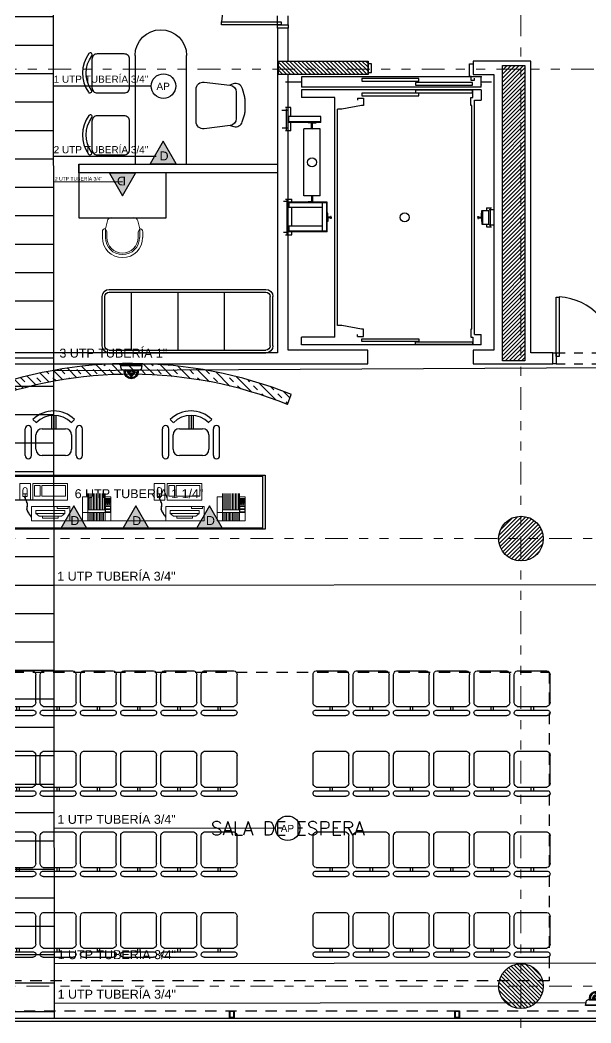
# Model space of a CAD drawing. Header units: millimetres. Extents: x 2056 to 4470, y 1400 to 3101.
# Drawn here: x 2170.77 to 2177.15, y 1517.41 to 1528.61 of the extents above; entities that cross this region are included whole.
import ezdxf
from ezdxf.enums import TextEntityAlignment as Align

# ---------------------------------------------------------------- set-up
doc = ezdxf.new("R2010")
doc.units = ezdxf.units.MM
for name, pattern in [('DASHED', [0.75, 0.5, -0.25]), ('DIVIDE', [31.75, 12.7, -6.35, 0, -6.35, 0, -6.35]), ('HIDDEN', [9.525, 6.35, -3.175]), ('HIDDEN2', [0.1875, 0.125, -0.0625])]:
    doc.linetypes.add(name, pattern=pattern)
for name, color, linetype in [('0-PROYECCION', 8, 'HIDDEN2'), ('A-ANNO-DIMS-GRID', 195, 'Continuous'), ('A-ANNO-GLAZ', 124, 'Continuous'), ('A-ANNO-TEXT', 190, 'Continuous'), ('A-COLS', 6, 'Continuous'), ('A-COLS-HTCH', 8, 'Continuous'), ('A-DOOR', 154, 'Continuous'), ('A-FURN', 252, 'Continuous'), ('A-GRID-COLS', 75, 'DIVIDE'), ('A-PROY', 15, 'HIDDEN'), ('A-WALL-HTCH', 251, 'Continuous'), ('A-WALL-SILL', 205, 'Continuous'), ('AreasTrabajo', 90, 'Continuous'), ('Cableado', 134, 'Continuous'), ('Camara', 11, 'Continuous'), ('Escalerilla', 12, 'Continuous')]:
    doc.layers.add(name, color=color, linetype=linetype)
doc.layers.add('A-WALL', color=16, linetype='Continuous', lineweight=30)
doc.layers.add('PL MUEBLES', color=251, linetype='Continuous', lineweight=13)
doc.styles.add('ROMANS', font='romans')
doc.styles.get("Standard").update_dxf_attribs({"font": 'arial.ttf'})

# ---------------------------------------------------------------- blocks, each defined once
blk = doc.blocks.new('ESBOX')
for p, q in [((0, 0), (0, 1.212)), ((0.575, 1.212), (0.575, 0)), ((0.575, 0), (0, 0))]:
    blk.add_line(p, q)
for points, elevation in [([(1.096, 0.802, -1), (1.063, 0.825, 0.321147), (1.058, 1.21, -1), (1.09, 1.234, -0.321147)], -0.455), ([(0.636, 1.17, -0.414214), (0.696, 1.23), (0.997, 1.23, -0.414214), (1.057, 1.17), (1.057, 0.854, -0.414214), (0.997, 0.794), (0.696, 0.794, -0.414214), (0.636, 0.854)], -0.455), ([(-0.557, 0.652), (-0.557, 0.508, 0.378723), (-0.487, 0.429), (-0.197, 0.393, 0.450618), (-0.107, 0.472), (-0.107, 0.836, 0.448183), (-0.196, 0.915), (-0.486, 0.882, 0.381041), (-0.557, 0.803)], -1.049), ([(0.636, 0.478, -0.414214), (0.696, 0.538), (0.997, 0.538, -0.414214), (1.057, 0.478), (1.057, 0.162, -0.414214), (0.997, 0.102), (0.696, 0.102, -0.414214), (0.636, 0.162)], -0.455), ([(1.096, 0.11, -1), (1.063, 0.133, 0.321147), (1.058, 0.519, -1), (1.09, 0.542, -0.321147)], -0.455)]:
    blk.add_lwpolyline(points, format="xyb", close=True, dxfattribs=dict(elevation=elevation))
at = {"elevation": -1.049}
blk.add_lwpolyline([(-0.487, 0.429), (-0.529, 0.418, -0.396228), (-0.624, 0.472), (-0.651, 0.559, -0.075881), (-0.655, 0.583), (-0.655, 0.726, -0.070116), (-0.652, 0.748), (-0.625, 0.841, -0.429508), (-0.522, 0.895), (-0.486, 0.882)], format="xyb", dxfattribs=at)
blk.add_arc((0.287, 1.212), 0.288, 0, 180)
blk = doc.blocks.new('CAMIL')
for p, q in [((-0.08, 0.355), (-1.83, 0.355)), ((-1.91, -0.275), (-1.91, 0.275)), ((-1.88, -0.275), (-1.88, 0.275)), ((-0.08, 0.325), (-1.83, 0.325)), ((-1.37, -0.325), (-1.37, 0.325)), ((-0.85, -0.325), (-0.85, 0.325)), ((-0.33, -0.325), (-0.33, 0.325)), ((-0.03, -0.275), (-0.03, 0.275)), ((0, -0.275), (0, 0.275)), ((-0.08, -0.325), (-1.83, -0.325)), ((-0.08, -0.355), (-1.83, -0.355))]:
    blk.add_line(p, q)
for centre, radius, start, end in [((-1.83, 0.275), 0.08, 90, 180), ((-0.08, 0.275), 0.08, 0, 90), ((-1.83, 0.275), 0.05, 90, 180), ((-0.08, 0.275), 0.05, 0, 90), ((-1.83, -0.275), 0.08, 180, 270), ((-1.83, -0.275), 0.05, 180, 270), ((-0.08, -0.275), 0.05, 270, 0), ((-0.08, -0.275), 0.08, 270, 0)]:
    blk.add_arc(centre, radius, start, end)
blk = doc.blocks.new('SILLA 2')
at = {"layer": 'PL MUEBLES'}
for p, q in [((621.579, 464.497), (621.579, 464.433)), ((621.613, 464.399), (621.613, 464.497)), ((621.613, 464.399), (621.63, 464.433)), ((621.63, 464.433), (621.63, 464.497)), ((621.979, 464.497), (621.979, 464.433)), ((621.979, 464.433), (621.996, 464.399)), ((621.996, 464.497), (621.996, 464.399)), ((622.03, 464.433), (622.03, 464.497)), ((621.635, 464.31), (621.613, 464.399)), ((621.996, 464.399), (621.974, 464.31)), ((621.932, 464.276), (621.677, 464.276))]:
    blk.add_line(p, q, dxfattribs=at)
for centre, radius, start, end in [((621.804, 464.497), 0.225, 0, 180), ((621.804, 464.497), 0.191, 0, 180), ((621.804, 464.497), 0.174, 0, 180), ((621.613, 464.433), 0.034, 180, 270), ((621.996, 464.433), 0.034, 270, 0), ((621.677, 464.318), 0.0425, 191.3099, 270), ((621.932, 464.318), 0.0425, 270, 348.6901)]:
    blk.add_arc(centre, radius, start, end, dxfattribs=at)
blk = doc.blocks.new('SILLA01')
for p, q in [((-0.167, 0), (0.167, 0)), ((-0.166, -0.06), (0.166, -0.06)), ((-0.166, -0.1), (0.166, -0.1)), ((-0.01, -0.06), (-0.01, -0.1)), ((0.017, -0.06), (0.017, -0.1)), ((-0.2, -0.145), (-0.2, -0.455)), ((0.2, -0.145), (0.2, -0.455)), ((-0.166, -0.5), (0.166, -0.5))]:
    blk.add_line(p, q)
for centre, radius, start, end in [((-0.17, -0.03), 0.0302, 85.0583, 277.9455), ((0.17, -0.03), 0.0302, 262.0545, 94.9417), ((-0.155, -0.144), 0.045, 103.5844, 181.9992), ((0.155, -0.144), 0.045, 358.0008, 76.4156), ((-0.155, -0.456), 0.045, 178.0008, 256.4156), ((0.155, -0.456), 0.045, 283.5844, 1.9992)]:
    blk.add_arc(centre, radius, start, end)
blk = doc.blocks.new('PUERTA 1.4 M - PL')
at = {"color": 251, "linetype": 'DASHED', "ltscale": 0.2}
for p, q in [((0.015, -0.086), (0.015, -1.416)), ((0.135, -0.086), (0.135, -1.416))]:
    blk.add_line(p, q, dxfattribs=at)
for points in [[(0.135, -0.051), (0.135, -0.086), (0.015, -0.086), (0.015, -0.051), (0.135, -0.051)], [(0.76, -0.086), (0.76, -0.121), (0.095, -0.121), (0.095, -0.086), (0.76, -0.086)], [(0.135, -1.451), (0.135, -1.416), (0.015, -1.416), (0.015, -1.451), (0.135, -1.451)], [(0.76, -1.416), (0.76, -1.381), (0.095, -1.381), (0.095, -1.416), (0.76, -1.416)]]:
    blk.add_lwpolyline(points)
for centre, start, end in [((0.092, -0.082), 270.2949, 356.6088), ((0.092, -1.421), 3.3912, 89.7051)]:
    blk.add_arc(centre, 0.67, start, end)
blk = doc.blocks.new('COMPU')
at = {"layer": 'PL MUEBLES', "extrusion": (1.61642e-07, 1.61606e-07, 1)}
for p, q in [((355.456, 181.957, 0), (355.469, 181.956, 0)), ((355.462, 181.967, 0), (355.476, 181.966, 0)), ((355.468, 181.976, 0), (355.481, 181.975, 0)), ((355.475, 181.985, 0), (355.488, 181.984, 0)), ((355.481, 181.994, 0), (355.49, 181.993, 0)), ((355.486, 182.003, 0), (355.49, 182.002, 0)), ((355.492, 182.039, 0), (355.492, 181.877, 0)), ((355.92, 182.039, 0), (355.492, 182.039, 0)), ((355.864, 181.956, 0), (355.539, 181.956, 0)), ((355.539, 181.956, 0), (355.539, 181.923, 0)), ((355.826, 181.987, 0), (355.575, 181.987, 0)), ((355.864, 181.923, 0), (355.864, 181.956, 0)), ((355.92, 181.877, 0), (355.92, 182.039, 0)), ((355.432, 181.906, 0), (355.445, 181.905, 0)), ((355.433, 181.915, 0), (355.446, 181.914, 0)), ((355.433, 181.897, 0), (355.446, 181.896, 0)), ((355.433, 181.888, 0), (355.446, 181.887, 0)), ((355.435, 181.878, 0), (355.448, 181.877, 0)), ((355.437, 181.924, 0), (355.45, 181.923, 0)), ((355.437, 181.843, 0), (355.45, 181.842, 0)), ((355.438, 181.87, 0), (355.451, 181.869, 0)), ((355.438, 181.861, 0), (355.451, 181.86, 0)), ((355.438, 181.852, 0), (355.451, 181.851, 0)), ((355.441, 181.932, 0), (355.454, 181.931, 0)), ((355.446, 181.94, 0), (355.459, 181.939, 0)), ((355.451, 181.948, 0), (355.464, 181.947, 0)), ((355.492, 181.877, 0), (355.92, 181.877, 0)), ((355.539, 181.923, 0), (355.864, 181.923, 0)), ((355.9, 181.9, 0), (355.778, 181.9, 0)), ((355.778, 181.9, 0), (355.778, 181.877, 0)), ((355.9, 181.877, 0), (355.9, 181.9, 0)), ((355.48, 181.807, 0), (355.358, 181.807, 0)), ((355.358, 181.807, 0), (355.358, 181.621, 0)), ((355.443, 181.766, 0), (355.392, 181.766, 0)), ((355.392, 181.766, 0), (355.392, 181.693, 0)), ((355.443, 181.735, 0), (355.392, 181.735, 0)), ((355.409, 181.773, 0), (355.423, 181.772, 0)), ((355.412, 181.781, 0), (355.425, 181.78, 0)), ((355.415, 181.79, 0), (355.428, 181.789, 0)), ((355.418, 181.799, 0), (355.431, 181.798, 0)), ((355.418, 181.766, 0), (355.418, 181.735, 0)), ((355.421, 181.808, 0), (355.434, 181.807, 0)), ((355.426, 181.817, 0), (355.439, 181.816, 0)), ((355.429, 181.826, 0), (355.442, 181.825, 0)), ((355.432, 181.835, 0), (355.445, 181.833, 0)), ((355.443, 181.693, 0), (355.443, 181.766, 0)), ((355.48, 181.621, 0), (355.48, 181.807, 0)), ((355.504, 181.808, 0), (355.892, 181.808, 0)), ((355.504, 181.621, 0), (355.504, 181.808, 0)), ((355.525, 181.761, 0), (355.586, 181.761, 0)), ((355.525, 181.644, 0), (355.525, 181.761, 0)), ((355.586, 181.761, 0), (355.586, 181.644, 0)), ((355.607, 181.761, 0), (355.871, 181.761, 0)), ((355.607, 181.644, 0), (355.607, 181.761, 0)), ((355.871, 181.761, 0), (355.871, 181.644, 0)), ((355.892, 181.808, 0), (355.892, 181.621, 0)), ((355.358, 181.621, 0), (355.48, 181.621, 0)), ((355.399, 181.673, 0), (355.392, 181.693, 0)), ((355.416, 181.665, 0), (355.399, 181.673, 0)), ((355.416, 181.665, 0), (355.419, 181.665, 0)), ((355.437, 181.673, 0), (355.419, 181.665, 0)), ((355.443, 181.693, 0), (355.437, 181.673, 0)), ((355.892, 181.621, 0), (355.504, 181.621, 0)), ((355.586, 181.644, 0), (355.525, 181.644, 0)), ((355.871, 181.644, 0), (355.607, 181.644, 0))]:
    blk.add_line(p, q, dxfattribs=at)
at = {"layer": 'PL MUEBLES'}
for p, q in [((355.575, 181.987, 0), (355.539, 181.956, 0)), ((355.826, 181.987, 0), (355.864, 181.956, 0))]:
    blk.add_line(p, q, dxfattribs=at)
at = {"layer": 'PL MUEBLES', "elevation": 0}
blk.add_lwpolyline([(355.787, 181.987), (355.787, 182.009), (355.615, 182.009), (355.615, 181.987)], dxfattribs=at)
blk = doc.blocks.new('FAX')
at = {"layer": 'PL MUEBLES', "extrusion": (1.61606e-07, -1.61642e-07, 1)}
for p, q in [((354.727, 181.648, 0), (354.727, 181.915, 0)), ((354.727, 181.915, 0), (355.043, 181.915, 0)), ((354.792, 181.609, 0), (354.792, 181.915, 0)), ((354.808, 181.82, 0), (354.808, 181.915, 0)), ((354.823, 181.82, 0), (354.823, 181.915, 0)), ((354.841, 181.82, 0), (354.841, 181.915, 0)), ((354.856, 181.82, 0), (354.856, 181.915, 0)), ((354.872, 181.82, 0), (354.872, 181.915, 0)), ((354.888, 181.82, 0), (354.888, 181.915, 0)), ((354.905, 181.82, 0), (354.905, 181.915, 0)), ((354.92, 181.82, 0), (354.92, 181.915, 0)), ((354.937, 181.82, 0), (354.937, 181.915, 0)), ((354.952, 181.82, 0), (354.952, 181.915, 0)), ((354.969, 181.82, 0), (354.969, 181.915, 0)), ((354.984, 181.609, 0), (354.984, 181.915, 0)), ((355.043, 181.915, 0), (355.043, 181.648, 0)), ((354.727, 181.82, 0), (355.043, 181.82, 0)), ((354.731, 181.813, 0), (354.787, 181.813, 0)), ((354.731, 181.788, 0), (354.731, 181.813, 0)), ((354.731, 181.788, 0), (354.787, 181.788, 0)), ((354.731, 181.754, 0), (354.731, 181.779, 0)), ((354.731, 181.779, 0), (354.787, 181.779, 0)), ((354.731, 181.754, 0), (354.787, 181.754, 0)), ((354.748, 181.739, 0), (354.731, 181.739, 0)), ((354.731, 181.739, 0), (354.731, 181.734, 0)), ((354.731, 181.734, 0), (354.748, 181.734, 0)), ((354.748, 181.734, 0), (354.748, 181.739, 0)), ((354.768, 181.739, 0), (354.751, 181.739, 0)), ((354.751, 181.739, 0), (354.751, 181.734, 0)), ((354.751, 181.734, 0), (354.768, 181.734, 0)), ((354.768, 181.734, 0), (354.768, 181.739, 0)), ((354.771, 181.739, 0), (354.787, 181.739, 0)), ((354.771, 181.734, 0), (354.771, 181.739, 0)), ((354.787, 181.734, 0), (354.771, 181.734, 0)), ((354.787, 181.788, 0), (354.787, 181.813, 0)), ((354.787, 181.754, 0), (354.787, 181.779, 0)), ((354.787, 181.739, 0), (354.787, 181.734, 0)), ((354.984, 181.792, 0), (354.792, 181.792, 0)), ((354.804, 181.609, 0), (354.804, 181.792, 0)), ((354.821, 181.609, 0), (354.821, 181.792, 0)), ((354.838, 181.609, 0), (354.838, 181.792, 0)), ((354.855, 181.609, 0), (354.855, 181.792, 0)), ((354.872, 181.609, 0), (354.872, 181.792, 0)), ((354.889, 181.609, 0), (354.889, 181.792, 0)), ((354.906, 181.609, 0), (354.906, 181.792, 0)), ((354.923, 181.609, 0), (354.923, 181.792, 0)), ((354.94, 181.609, 0), (354.94, 181.792, 0)), ((354.957, 181.609, 0), (354.957, 181.792, 0)), ((354.974, 181.609, 0), (354.974, 181.792, 0)), ((354.792, 181.648, 0), (354.727, 181.648, 0)), ((354.748, 181.683, 0), (354.731, 181.683, 0)), ((354.731, 181.683, 0), (354.731, 181.664, 0)), ((354.731, 181.664, 0), (354.748, 181.664, 0)), ((354.739, 181.718, 0), (354.732, 181.718, 0)), ((354.739, 181.705, 0), (354.732, 181.705, 0)), ((354.739, 181.693, 0), (354.732, 181.693, 0)), ((354.736, 181.674, 0), (354.737, 181.677, 0)), ((354.737, 181.67, 0), (354.736, 181.674, 0)), ((354.737, 181.677, 0), (354.74, 181.678, 0)), ((354.74, 181.669, 0), (354.737, 181.67, 0)), ((354.74, 181.678, 0), (354.743, 181.677, 0)), ((354.743, 181.67, 0), (354.74, 181.669, 0)), ((354.748, 181.723, 0), (354.742, 181.723, 0)), ((354.742, 181.723, 0), (354.742, 181.718, 0)), ((354.742, 181.718, 0), (354.748, 181.718, 0)), ((354.748, 181.711, 0), (354.742, 181.711, 0)), ((354.742, 181.711, 0), (354.742, 181.706, 0)), ((354.742, 181.706, 0), (354.748, 181.706, 0)), ((354.748, 181.698, 0), (354.742, 181.698, 0)), ((354.742, 181.698, 0), (354.742, 181.693, 0)), ((354.742, 181.693, 0), (354.748, 181.693, 0)), ((354.743, 181.677, 0), (354.744, 181.674, 0)), ((354.744, 181.674, 0), (354.743, 181.67, 0)), ((354.748, 181.718, 0), (354.748, 181.723, 0)), ((354.748, 181.706, 0), (354.748, 181.711, 0)), ((354.748, 181.693, 0), (354.748, 181.698, 0)), ((354.748, 181.664, 0), (354.748, 181.683, 0)), ((354.76, 181.718, 0), (354.751, 181.718, 0)), ((354.76, 181.705, 0), (354.751, 181.705, 0)), ((354.76, 181.693, 0), (354.751, 181.693, 0)), ((354.768, 181.683, 0), (354.751, 181.683, 0)), ((354.751, 181.683, 0), (354.751, 181.664, 0)), ((354.751, 181.664, 0), (354.768, 181.664, 0)), ((354.756, 181.674, 0), (354.757, 181.677, 0)), ((354.757, 181.67, 0), (354.756, 181.674, 0)), ((354.757, 181.677, 0), (354.759, 181.678, 0)), ((354.759, 181.669, 0), (354.757, 181.67, 0)), ((354.759, 181.678, 0), (354.762, 181.677, 0)), ((354.762, 181.67, 0), (354.759, 181.669, 0)), ((354.768, 181.723, 0), (354.762, 181.723, 0)), ((354.762, 181.723, 0), (354.762, 181.718, 0)), ((354.762, 181.718, 0), (354.768, 181.718, 0)), ((354.768, 181.711, 0), (354.762, 181.711, 0)), ((354.762, 181.711, 0), (354.762, 181.706, 0)), ((354.762, 181.706, 0), (354.768, 181.706, 0)), ((354.768, 181.698, 0), (354.762, 181.698, 0)), ((354.762, 181.698, 0), (354.762, 181.693, 0)), ((354.762, 181.693, 0), (354.768, 181.693, 0)), ((354.762, 181.677, 0), (354.763, 181.674, 0)), ((354.763, 181.674, 0), (354.762, 181.67, 0)), ((354.768, 181.718, 0), (354.768, 181.723, 0)), ((354.768, 181.706, 0), (354.768, 181.711, 0)), ((354.768, 181.693, 0), (354.768, 181.698, 0)), ((354.768, 181.664, 0), (354.768, 181.683, 0)), ((354.771, 181.683, 0), (354.787, 181.683, 0)), ((354.771, 181.664, 0), (354.771, 181.683, 0)), ((354.787, 181.664, 0), (354.771, 181.664, 0)), ((354.78, 181.718, 0), (354.772, 181.718, 0)), ((354.78, 181.705, 0), (354.772, 181.705, 0)), ((354.78, 181.693, 0), (354.772, 181.693, 0)), ((354.775, 181.674, 0), (354.777, 181.677, 0)), ((354.777, 181.67, 0), (354.775, 181.674, 0)), ((354.777, 181.677, 0), (354.78, 181.678, 0)), ((354.78, 181.669, 0), (354.777, 181.67, 0)), ((354.78, 181.678, 0), (354.782, 181.677, 0)), ((354.782, 181.67, 0), (354.78, 181.669, 0)), ((354.788, 181.723, 0), (354.782, 181.723, 0)), ((354.782, 181.723, 0), (354.782, 181.718, 0)), ((354.782, 181.718, 0), (354.788, 181.718, 0)), ((354.788, 181.711, 0), (354.782, 181.711, 0)), ((354.782, 181.711, 0), (354.782, 181.706, 0)), ((354.782, 181.706, 0), (354.788, 181.706, 0)), ((354.788, 181.698, 0), (354.782, 181.698, 0)), ((354.782, 181.698, 0), (354.782, 181.693, 0)), ((354.782, 181.693, 0), (354.788, 181.693, 0)), ((354.782, 181.677, 0), (354.784, 181.674, 0)), ((354.784, 181.674, 0), (354.782, 181.67, 0)), ((354.787, 181.683, 0), (354.787, 181.664, 0)), ((354.788, 181.718, 0), (354.788, 181.723, 0)), ((354.788, 181.706, 0), (354.788, 181.711, 0)), ((354.788, 181.693, 0), (354.788, 181.698, 0)), ((355.043, 181.648, 0), (354.984, 181.648, 0))]:
    blk.add_line(p, q, dxfattribs=at)
blk = doc.blocks.new('MUEBLE RECEP')
at = {"layer": 'A-FURN'}
for p, q in [((0.611, 1.259), (0.611, 1.111)), ((0.636, 1.261), (0.636, 1.111)), ((0.661, 1.259), (0.661, 1.111)), ((2.146, 1.259), (2.146, 1.111)), ((2.171, 1.261), (2.171, 1.111)), ((2.196, 1.259), (2.196, 1.111)), ((0.438, 1.179), (0.403, 1.214)), ((0.833, 1.179), (0.869, 1.214)), ((1.973, 1.179), (1.938, 1.214)), ((2.368, 1.179), (2.404, 1.214)), ((0.436, 0.881), (0.436, 1.041)), ((0.506, 1.111), (0.766, 1.111)), ((0.836, 1.041), (0.836, 0.881)), ((1.971, 0.881), (1.971, 1.041)), ((2.041, 1.111), (2.301, 1.111)), ((2.371, 1.041), (2.371, 0.881)), ((0.766, 0.811), (0.506, 0.811)), ((2.301, 0.811), (2.041, 0.811))]:
    blk.add_line(p, q, dxfattribs=at)
for points in [[(0.316, 0.811), (0.316, 1.111)], [(0.386, 0.811), (0.386, 1.111)], [(0.886, 0.811), (0.886, 1.111)], [(0.956, 0.811), (0.956, 1.111)], [(1.851, 0.811), (1.851, 1.111)], [(1.921, 0.811), (1.921, 1.111)], [(2.421, 0.811), (2.421, 1.111)], [(2.491, 0.811), (2.491, 1.111)]]:
    blk.add_lwpolyline(points, dxfattribs=at)
for points in [[(3, 0.59), (3, -0.01), (-0.009, -0.01), (-0.009, 0.59)], [(2.97, 0.58), (2.97, 0), (0, 0), (0, 0.58)]]:
    blk.add_lwpolyline(points, close=True, dxfattribs=at)
for centre, radius, start, end in [((0.636, 0.981), 0.329, 45, 135), ((0.636, 0.981), 0.279, 45, 135), ((2.171, 0.981), 0.329, 45, 135), ((2.171, 0.981), 0.279, 45, 135), ((0.351, 1.111), 0.035, 0, 180), ((0.921, 1.111), 0.035, 0, 180), ((1.886, 1.111), 0.035, 0, 180), ((2.456, 1.111), 0.035, 0, 180), ((0.506, 1.041), 0.07, 90, 180), ((0.766, 1.041), 0.07, 0, 90), ((2.041, 1.041), 0.07, 90, 180), ((2.301, 1.041), 0.07, 0, 90), ((0.351, 0.811), 0.035, 180, 0), ((0.506, 0.881), 0.07, 180, 270), ((0.766, 0.881), 0.07, 270, 0), ((0.921, 0.811), 0.035, 180, 0), ((1.886, 0.811), 0.035, 180, 0), ((2.041, 0.881), 0.07, 180, 270), ((2.301, 0.881), 0.07, 270, 0), ((2.456, 0.811), 0.035, 180, 0)]:
    blk.add_arc(centre, radius, start, end, dxfattribs=at)
at = {"layer": 'A-FURN', "xscale": -1, "rotation": 180}
for p in [(-355.103, 182.119, 0), (-353.601, 182.119, 0)]:
    blk.add_blockref('COMPU', p, dxfattribs=at)
at = {"layer": 'A-FURN', "rotation": 180}
for p in [(356.002, 181.996, 0), (357.505, 181.996, 0)]:
    blk.add_blockref('FAX', p, dxfattribs=at)
blk = doc.blocks.new('ASC-CAMILLABLE 2 SALIDAS')
for p, q in [((-4.062, 2.86), (-2.055, 2.86)), ((-3.97, 2.774), (-3.97, 2.86)), ((-3.966, 2.856), (-3.328, 2.856)), ((-3.966, 2.826), (-3.966, 2.856)), ((-3.328, 2.826), (-3.966, 2.826)), ((-3.365, 2.82), (-2.728, 2.82)), ((-3.365, 2.79), (-3.365, 2.82)), ((-3.328, 2.856), (-3.328, 2.826)), ((-2.728, 2.82), (-2.728, 2.79)), ((-2.055, 2.86), (-2.055, 2.774)), ((-3.988, 2.744), (-4.062, 2.744)), ((-3.988, 2.744), (-3.988, 0.124)), ((-3.947, 2.774), (-3.97, 2.774)), ((-3.947, 2.684), (-3.947, 2.774)), ((-2.728, 2.79), (-3.365, 2.79)), ((-2.68, 2.764), (-2.747, 2.764)), ((-2.68, 2.764), (-2.68, 2.743)), ((-2.426, 2.774), (-2.426, 0.094)), ((-2.426, 2.774), (-2.055, 2.774)), ((-3.957, 2.684), (-3.957, 0.184)), ((-3.957, 2.684), (-3.947, 2.684)), ((-2.747, 2.684), (-2.724, 2.684)), ((-2.724, 2.684), (-2.504, 2.641)), ((-2.504, 2.641), (-2.457, 2.641)), ((-2.457, 2.641), (-2.457, 0.227)), ((-2.341, 1.594), (-2.341, 1.264)), ((-2.334, 1.27), (-2.334, 1.588)), ((-2.29, 1.588), (-2.29, 1.27)), ((-1.877, 1.63), (-1.947, 1.63)), ((-1.947, 1.63), (-1.947, 1.594)), ((-1.914, 1.534), (-1.914, 1.594)), ((-1.906, 1.605), (-1.852, 1.605)), ((-1.89, 1.232), (-1.89, 1.63)), ((-4.205, 1.52), (-4.151, 1.52)), ((-4.123, 1.539), (-4.177, 1.539)), ((-4.147, 1.509), (-4.147, 1.359)), ((-4.072, 1.509), (-4.147, 1.509)), ((-4.123, 1.509), (-4.123, 1.539)), ((-4.078, 1.359), (-4.078, 1.509)), ((-4.078, 1.509), (-4.078, 1.359)), ((-4.072, 1.479), (-4.072, 1.509)), ((-4.065, 1.479), (-4.072, 1.479)), ((-4.065, 1.479), (-4.072, 1.479)), ((-4.072, 1.479), (-4.072, 1.434)), ((-4.072, 1.479), (-4.072, 1.434)), ((-4.072, 1.479), (-4.072, 1.434)), ((-4.072, 1.479), (-4.072, 1.434)), ((-4.065, 1.438), (-4.065, 1.479)), ((-4.065, 1.438), (-4.065, 1.479)), ((-2.348, 1.479), (-2.341, 1.479)), ((-2.348, 1.479), (-2.341, 1.479)), ((-2.348, 1.438), (-2.348, 1.479)), ((-2.348, 1.438), (-2.348, 1.479)), ((-2.341, 1.479), (-2.341, 1.434)), ((-2.341, 1.479), (-2.341, 1.434)), ((-2.341, 1.479), (-2.341, 1.434)), ((-2.341, 1.479), (-2.341, 1.434)), ((-1.947, 1.534), (-1.947, 1.324)), ((-4.205, 1.35), (-4.151, 1.35)), ((-4.072, 1.359), (-4.147, 1.359)), ((-4.123, 1.329), (-4.123, 1.359)), ((-4.072, 1.389), (-4.072, 1.434)), ((-4.072, 1.389), (-4.072, 1.434)), ((-4.072, 1.389), (-4.072, 1.434)), ((-4.072, 1.389), (-4.072, 1.434)), ((-4.072, 1.389), (-4.072, 1.359)), ((-4.065, 1.389), (-4.072, 1.389)), ((-4.065, 1.389), (-4.072, 1.389)), ((-4.027, 1.438), (-4.065, 1.438)), ((-4.027, 1.431), (-4.065, 1.431)), ((-4.065, 1.431), (-4.065, 1.389)), ((-4.065, 1.431), (-4.065, 1.389)), ((-4.034, 1.445), (-4.034, 1.431)), ((-4.027, 1.445), (-4.034, 1.445)), ((-4.034, 1.424), (-4.034, 1.431)), ((-4.027, 1.424), (-4.034, 1.424)), ((-4.027, 1.438), (-4.027, 1.445)), ((-4.027, 1.431), (-4.027, 1.438)), ((-4.027, 1.431), (-4.027, 1.424)), ((-2.387, 1.438), (-2.387, 1.445)), ((-2.387, 1.445), (-2.38, 1.445)), ((-2.387, 1.438), (-2.348, 1.438)), ((-2.387, 1.431), (-2.387, 1.438)), ((-2.387, 1.431), (-2.348, 1.431)), ((-2.387, 1.431), (-2.387, 1.424)), ((-2.387, 1.424), (-2.38, 1.424)), ((-2.38, 1.445), (-2.38, 1.431)), ((-2.38, 1.424), (-2.38, 1.431)), ((-2.348, 1.431), (-2.348, 1.389)), ((-2.348, 1.431), (-2.348, 1.389)), ((-2.348, 1.389), (-2.341, 1.389)), ((-2.348, 1.389), (-2.341, 1.389)), ((-2.341, 1.389), (-2.341, 1.434)), ((-2.341, 1.389), (-2.341, 1.434)), ((-2.341, 1.389), (-2.341, 1.434)), ((-2.341, 1.389), (-2.341, 1.434)), ((-4.123, 1.329), (-4.177, 1.329)), ((-2.341, 1.27), (-1.914, 1.27)), ((-2.341, 1.264), (-1.914, 1.264)), ((-2.29, 1.324), (-1.914, 1.324)), ((-2.217, 1.261), (-2.217, 1.264)), ((-2.217, 1.264), (-2.175, 1.264)), ((-2.178, 1.261), (-2.217, 1.261)), ((-2.178, 1.2), (-2.178, 1.261)), ((-2.175, 1.264), (-2.175, 1.2)), ((-2.127, 1.264), (-2.169, 1.264)), ((-2.169, 1.264), (-2.169, 1.2)), ((-2.166, 1.261), (-2.127, 1.261)), ((-2.166, 1.2), (-2.166, 1.261)), ((-2.127, 1.261), (-2.127, 1.264)), ((-1.947, 1.264), (-1.947, 1.232)), ((-1.914, 1.264), (-1.914, 1.324)), ((-1.906, 1.256), (-1.852, 1.256)), ((-2.262, 1.194), (-2.262, 0.444)), ((-2.082, 1.194), (-2.082, 0.444)), ((-1.877, 1.232), (-1.947, 1.232)), ((-1.935, 0.467), (-1.935, 0.373)), ((-1.935, 0.467), (-1.877, 0.467)), ((-2.271, 0.373), (-1.91, 0.373)), ((-2.271, 0.373), (-2.271, 0.308)), ((-1.91, 0.363), (-2.271, 0.363)), ((-2.217, 0.377), (-2.217, 0.374)), ((-2.178, 0.377), (-2.217, 0.377)), ((-2.217, 0.374), (-2.175, 0.374)), ((-2.178, 0.438), (-2.178, 0.377)), ((-2.175, 0.374), (-2.175, 0.438)), ((-2.169, 0.374), (-2.169, 0.438)), ((-2.127, 0.374), (-2.169, 0.374)), ((-2.166, 0.438), (-2.166, 0.377)), ((-2.166, 0.377), (-2.127, 0.377)), ((-2.127, 0.377), (-2.127, 0.374)), ((-1.91, 0.308), (-1.91, 0.373)), ((-1.898, 0.439), (-1.838, 0.439)), ((-2.724, 0.184), (-2.504, 0.227)), ((-2.504, 0.227), (-2.457, 0.227)), ((-2.271, 0.308), (-1.91, 0.308)), ((-1.935, 0.308), (-1.935, 0.207)), ((-1.895, 0.239), (-1.835, 0.239)), ((-3.988, 0.124), (-4.062, 0.124)), ((-3.957, 0.184), (-3.947, 0.184)), ((-3.947, 0.184), (-3.947, 0.094)), ((-2.747, 0.184), (-2.724, 0.184)), ((-2.68, 0.104), (-2.68, 0.125)), ((-1.935, 0.207), (-1.877, 0.207)), ((-4.062, 0.008), (-2.055, 0.008)), ((-3.97, 0.094), (-3.97, 0.008)), ((-3.947, 0.094), (-3.97, 0.094)), ((-3.328, 0.042), (-3.966, 0.042)), ((-3.966, 0.042), (-3.966, 0.012)), ((-3.966, 0.012), (-3.328, 0.012)), ((-2.728, 0.078), (-3.365, 0.078)), ((-3.365, 0.078), (-3.365, 0.048)), ((-3.365, 0.048), (-2.728, 0.048)), ((-3.328, 0.012), (-3.328, 0.042)), ((-2.68, 0.104), (-2.747, 0.104)), ((-2.728, 0.048), (-2.728, 0.078)), ((-2.426, 0.094), (-2.055, 0.094)), ((-2.055, 0.008), (-2.055, 0.094)), ((-4.177, -0.075), (-4.062, -0.075)), ((-4.062, -0.022), (-2.055, -0.022)), ((-4.062, -0.022), (-4.062, -0.136)), ((-3.328, -0.041), (-3.966, -0.041)), ((-3.966, -0.041), (-3.966, -0.071)), ((-3.966, -0.071), (-3.328, -0.071)), ((-2.728, -0.088), (-3.365, -0.088)), ((-3.365, -0.088), (-3.365, -0.118)), ((-3.328, -0.071), (-3.328, -0.041)), ((-2.728, -0.118), (-2.728, -0.088)), ((-2.055, -0.136), (-2.055, -0.022)), ((-2.055, -0.075), (-1.877, -0.075)), ((-4.062, -0.136), (-2.055, -0.136)), ((-3.365, -0.118), (-2.728, -0.118))]:
    blk.add_line(p, q)
at = {"linetype": 'Continuous'}
for p, q in [((-4.062, 2.86), (-4.062, 2.744)), ((-2.747, 2.764), (-2.747, 2.684)), ((-2.341, 1.594), (-1.914, 1.594)), ((-2.341, 1.588), (-1.914, 1.588)), ((-2.29, 1.534), (-1.914, 1.534)), ((-2.262, 1.194), (-2.082, 1.194)), ((-2.262, 0.444), (-2.082, 0.444)), ((-4.062, 0.008), (-4.062, 0.124)), ((-2.747, 0.104), (-2.747, 0.184))]:
    blk.add_line(p, q, dxfattribs=at)
at = {"linetype": 'DASHED', "ltscale": 0.5}
for p, q in [((-4.166, 1.539), (-4.166, 1.329)), ((-1.886, 0.467), (-1.886, 0.207))]:
    blk.add_line(p, q, dxfattribs=at)
for points in [[(-3.984, -0.121), (-3.984, -0.094), (-3.951, -0.094), (-3.951, -0.141), (-3.934, -0.141), (-3.934, -0.282), (-3.973, -0.282)], [(-2.797, -0.186), (-2.837, -0.186), (-2.837, -0.282), (-2.797, -0.282)]]:
    blk.add_lwpolyline(points)
for centre in [(-3.207, 1.434), (-2.172, 0.819)]:
    blk.add_circle(centre, 0.0498)
for centre, radius, start, end in [((-2.172, 1.2), 0.006, 180, 270), ((-2.172, 1.2), 0.003, 180, 270), ((-2.172, 1.2), 0.006, 270, 0), ((-2.172, 1.2), 0.003, 270, 0), ((-2.172, 0.438), 0.006, 90, 180), ((-2.172, 0.438), 0.003, 90, 180), ((-2.172, 0.438), 0.006, 0, 90), ((-2.172, 0.438), 0.003, 0, 90)]:
    blk.add_arc(centre, radius, start, end)
at = {"linetype": 'ByBlock'}
for p in [(-4.062, -0.045), (-4.062, -0.045), (-4.062, -0.136), (-4.062, -0.136)]:
    blk.add_point(p, dxfattribs=at)
for points in [[(-4.027, 1.424), (-4.027, 1.445), (-4.034, 1.424), (-4.034, 1.445)], [(-4.027, 1.445), (-4.034, 1.445), (-4.027, 1.424), (-4.027, 1.445)], [(-4.034, 1.424), (-4.027, 1.424), (-4.027, 1.445), (-4.034, 1.445)], [(-2.38, 1.424), (-2.387, 1.424), (-2.387, 1.445), (-2.38, 1.445)], [(-2.387, 1.445), (-2.38, 1.445), (-2.387, 1.424), (-2.387, 1.445)], [(-2.387, 1.424), (-2.387, 1.445), (-2.38, 1.424), (-2.38, 1.445)]]:
    blk.add_solid(points)
blk = doc.blocks.new('A$C33D53A77')
at = {"xscale": -1, "rotation": 180}
blk.add_blockref('ASC-CAMILLABLE 2 SALIDAS', (3.047, 0.078), dxfattribs=at)
blk = doc.blocks.new('EJES 2 P')
at = {"layer": 'A-COLS-HTCH'}
h = blk.add_hatch(dxfattribs=at)
h.set_pattern_fill('ANSI31', color=256, scale=0.01, angle=90, style=0)
h.set_pattern_definition([(135, (-989111.833194, -1733111.416112), (-0.02245064030267, -0.02245064030267), [])])
h.paths.add_polyline_path([(13.323, 13.886), (14.323, 13.886), (14.323, 13.736), (13.323, 13.736)])
h.paths.add_polyline_path([(17.212, 3.648), (18.212, 3.648), (18.212, 3.348), (17.212, 3.348)])
h = blk.add_hatch(dxfattribs=at)
h.set_pattern_fill('ANSI31', color=256, scale=0.01, angle=180, style=0)
h.set_pattern_definition([(225, (989064.478008, 1733159.512032), (0.02245064030267, -0.02245064030267), [])])
h.paths.add_polyline_path([(16.077, 10.536), (15.827, 10.536), (15.827, 13.836), (16.077, 13.836)])
h = blk.add_hatch(dxfattribs=at)
h.set_pattern_fill('ANSI31', color=256, scale=0.01, style=0)
h.set_pattern_definition([(45, (-989111.833194, -1733111.416112), (-0.02245064030267, 0.02245064030267), [])])
edge = h.paths.add_edge_path()
edge.add_arc((16.033, 8.551), 0.25, 0, 360)
edge = h.paths.add_edge_path()
edge.add_arc((9.913, 8.551), 0.25, 0, 360)
h = blk.add_hatch(dxfattribs=at)
h.set_pattern_fill('ANSI31', color=256, scale=0.01, angle=90, style=0)
h.set_pattern_definition([(135, (-989111.833194, -1733111.416112), (-0.02245064030267, -0.02245064030267), [])])
edge = h.paths.add_edge_path()
edge.add_arc((16.033, 3.551), 0.25, 0, 360)
at = {"layer": 'A-COLS'}
for points in [[(13.323, 13.886), (14.323, 13.886), (14.323, 13.736), (13.323, 13.736)], [(16.077, 10.536), (15.827, 10.536), (15.827, 13.836), (16.077, 13.836)]]:
    blk.add_lwpolyline(points, close=True, dxfattribs=at)
for centre in [(16.033, 8.551), (16.033, 3.551)]:
    blk.add_circle(centre, 0.25, dxfattribs=at)
at = {"layer": 'A-GRID-COLS', "lineweight": 9, "ltscale": 0.02}
blk.add_line((16.033, -0.03), (16.033, 37.083), dxfattribs=at)
for points in [[(9.913, 13.796), (24.846, 13.796)], [(-0.352, 8.551), (24.846, 8.551)], [(-0.351, 3.551), (24.847, 3.551)]]:
    blk.add_lwpolyline(points, dxfattribs=at)
blk = doc.blocks.new('Toma Doble')
at = {"layer": 'AreasTrabajo'}
h = blk.add_hatch(color=256, dxfattribs=at)
h.dxf.hatch_style = 1
h.paths.add_polyline_path([(0, 0.168), (-0.145, -0.084), (0.145, -0.084)])
blk.add_lwpolyline([(0.145, -0.084), (0, 0.168), (-0.145, -0.084)], close=True, dxfattribs=at)
at = {"layer": 'AreasTrabajo', "color": 7, "true_color": 0xffffff, "insert": (-0.04, 0.054), "char_height": 0.1, "attachment_point": 1}
blk.add_mtext_dynamic_manual_height_columns('D', width=0.2, gutter_width=12.5, heights=[0], dxfattribs=at)
blk = doc.blocks.new('AP')
at = {"layer": 'AreasTrabajo'}
blk.add_circle((0, 0), 0.137, dxfattribs=at)
at = {"layer": 'AreasTrabajo', "insert": (-0.078, 0.038, 0.229), "char_height": 0.08, "attachment_point": 1}
blk.add_mtext_dynamic_manual_height_columns('AP', width=0.14673, gutter_width=12.5, heights=[0], dxfattribs=at)
blk = doc.blocks.new('Camara-B')
at = {"layer": 'Camara'}
for points in [[(-0.0297, 0.0145), (-0.0298, 0.016), (0.0293, 0.016), (0.0292, 0.0145)], [(0.0292, 0.0145), (0.0292, 0.0143), (-0.0297, 0.0143), (-0.0297, 0.0145)]]:
    blk.add_lwpolyline(points, close=True, dxfattribs=at)
for points in [[(-0.0297, 0.0139, 0.072126), (-0.0279, 0.0033, 0.171597), (-0.0271, 0.0023, 0.084432), (-0.022, 0.0001, 0.060784), (-0.0216, 0), (0.021, 0, 0.060784), (0.0215, 0.0001, 0.084432), (0.0266, 0.0023, 0.171597), (0.0274, 0.0033, 0.072126), (0.0292, 0.0139)], [(-0.0199, 0), (-0.0199, -0.0037, 1), (0.0194, -0.0037), (0.0194, 0)], [(-0.015, -0.011, 0.641525), (0.0145, -0.011), (0.0155, -0.0107), (0.0155, 0), (0.0087, 0), (0.0087, -0.0054, -1), (-0.0092, -0.0054), (-0.0092, 0), (-0.016, 0), (-0.016, -0.0107)], [(-0.0067, 0), (-0.0067, -0.0054, 1), (0.0062, -0.0054), (0.0062, 0), (0.0058, 0), (0.0058, -0.0054, -1), (-0.0063, -0.0054), (-0.0063, 0)], [(0.0029, -0.0006), (0.0029, -0.0008, -0.541232), (0.0027, -0.0009, 0.302819), (-0.0033, -0.0009, -0.541232), (-0.0034, -0.0008), (-0.0034, -0.0006, 3.288548)], [(0.0027, -0.0189, 1), (0.0027, -0.0184), (-0.0032, -0.0184, 1), (-0.0032, -0.0189)], [(0.0021, -0.0194, 1), (0.0021, -0.019), (-0.0026, -0.019, 1), (-0.0026, -0.0194)], [(0.0015, -0.02, 1), (0.0015, -0.0195), (-0.002, -0.0195, 1), (-0.002, -0.02)]]:
    blk.add_lwpolyline(points, format="xyb", close=True, dxfattribs=at)
blk.add_circle((-0.0003, -0.0055), 0.00358, dxfattribs=at)

msp = doc.modelspace()

# ---------------------------------------------------------------- hatches: boundary and pattern name
at = {"layer": 'A-WALL-HTCH'}
h = msp.add_hatch(dxfattribs=at)
h.set_pattern_fill('TRANS', color=256, scale=0.02, angle=315, style=0)
h.set_pattern_definition([(315, (-986951.49958, -1731597.15156), (0.089802561211, 0.089802561211), []), (315, (-986951.45467, -1731597.10666), (0.089802561211, 0.089802561211), [0.0635, -0.0635])])
h.paths.add_polyline_path([(2172.141, 1524.77), (2171.864, 1524.77, 0.085624), (2170.247, 1524.443), (2170.291, 1524.331, -0.189621), (2173.755, 1524.315), (2173.799, 1524.427, 0.08791)])
at = {"layer": 'Escalerilla'}
h = msp.add_hatch(dxfattribs=at)
h.set_pattern_fill('ANSI31', color=256, scale=0.1, angle=135)
h.set_pattern_definition([(180, (-70.00002, -42.02565), (-3e-17, -0.3175), [])])
h.paths.add_polyline_path([(2171.123, 1547.94), (2170.673, 1547.785), (2170.702, 1517.46), (2171.152, 1517.46)])

# ---------------------------------------------------------------- linework, layer by layer
at = {"layer": '0-PROYECCION', "elevation": 0.229}
msp.add_lwpolyline([(2168.112, 1517.54), (2182.81, 1517.54)], dxfattribs=at)
at = {"layer": 'A-ANNO-GLAZ', "ltscale": 1.5}
msp.add_lwpolyline([(2168.114, 1517.46), (2182.81, 1517.46), (2182.81, 1517.42), (2168.114, 1517.42)], close=True, dxfattribs=at)
at = {"layer": 'A-ANNO-GLAZ', "ltscale": 1.5, "elevation": -0.229}
for points in [[(2173.109, 1517.54), (2173.159, 1517.54), (2173.159, 1517.46), (2173.109, 1517.46)], [(2173.114, 1517.535), (2173.154, 1517.535), (2173.154, 1517.465), (2173.114, 1517.465)], [(2175.629, 1517.54), (2175.679, 1517.54), (2175.679, 1517.46), (2175.629, 1517.46)], [(2175.634, 1517.535), (2175.674, 1517.535), (2175.674, 1517.465), (2175.634, 1517.465)]]:
    msp.add_lwpolyline(points, close=True, dxfattribs=at)
at = {"layer": 'A-FURN'}
msp.add_line((2171.423, 1527.001), (2171.423, 1526.901), dxfattribs=at)
at = {"layer": 'A-FURN', "elevation": 0}
msp.add_lwpolyline([(2171.423, 1527.001), (2173.644, 1527.001), (2173.644, 1526.901), (2171.423, 1526.901), (2171.423, 1527.001)], dxfattribs=at)
msp.add_lwpolyline([(2172.401, 1526.401), (2172.401, 1526.901), (2171.423, 1526.901), (2171.423, 1526.401)], close=True, dxfattribs=at)
at = {"layer": 'A-PROY', "ltscale": 0.02, "elevation": 0.229}
msp.add_lwpolyline([(2170.683, 1517.874), (2170.683, 1521.324), (2176.683, 1521.324), (2176.683, 1517.874), (2170.683, 1517.874)], close=True, dxfattribs=at)
at = {"layer": 'A-WALL'}
for points in [[(2173.764, 1528.15), (2173.764, 1528.52), (2173.644, 1528.52), (2173.644, 1524.89), (2170.132, 1524.89), (2170.132, 1528.921), (2170.012, 1528.921), (2170.012, 1524.89), (2169.812, 1524.89), (2169.812, 1524.77), (2174.656, 1524.77), (2174.656, 1524.92)], [(2173.764, 1528.15), (2174.656, 1528.15)], [(2174.656, 1528.12), (2174.656, 1528), (2173.764, 1528)], [(2175.832, 1524.77), (2176.476, 1524.77), (2176.725, 1524.77), (2176.725, 1524.89), (2176.476, 1524.89), (2176.476, 1528.15), (2175.832, 1528.15), (2175.832, 1528), (2176.064, 1528), (2176.064, 1524.92), (2175.832, 1524.92), (2175.832, 1524.77)], [(2174.656, 1524.92), (2173.764, 1524.92), (2173.764, 1528)]]:
    msp.add_lwpolyline(points, dxfattribs=at)
at = {"layer": 'A-WALL-SILL', "color": 1}
msp.add_lwpolyline([(2173.755, 1524.315), (2173.799, 1524.427)], dxfattribs=at)
for radius in [4.852, 4.732]:
    msp.add_arc((2172.003, 1519.92), radius, 68.2659, 111.2139, dxfattribs=at)
at = {"layer": 'Cableado', "lineweight": 30}
for p, q in [((2172.233, 1527.871), (2171.142, 1527.87)), ((2172.287, 1527.086), (2171.143, 1527.085)), ((2171.911, 1526.8), (2171.143, 1526.799)), ((2172.788, 1523.014), (2171.146, 1523.012, 0.229)), ((2179.259, 1522.301), (2171.147, 1522.293, 0.229)), ((2173.622, 1519.58), (2171.15, 1519.578)), ((2182.504, 1518.076), (2171.151, 1518.066, 0.229)), ((2177.092, 1517.629), (2171.152, 1517.623, 0.229))]:
    msp.add_line(p, q, dxfattribs=at)
at = {"layer": 'Cableado', "lineweight": 30, "elevation": 0.229}
msp.add_lwpolyline([(2171.145, 1524.695), (2177.341, 1524.726, 0.414006), (2177.44, 1524.827), (2177.44, 1524.973)], format="xyb", dxfattribs=at)
at = {"layer": 'Escalerilla', "elevation": 0.229}
msp.add_lwpolyline([(2164.475, 1548.019), (2170.44, 1548.019), (2170.673, 1547.785), (2170.702, 1517.46), (2171.152, 1517.46), (2171.123, 1547.94), (2170.608, 1548.458), (2164.475, 1548.458), (2164.475, 1548.019)], dxfattribs=at)

# ---------------------------------------------------------------- block references
at = {"color": 1}
msp.add_blockref('MUEBLE RECEP', (2170.507, 1522.933), dxfattribs=at)
at = {"layer": 'A-ANNO-DIMS-GRID'}
msp.add_blockref('EJES 2 P', (2160.334, 1514.265), dxfattribs=at)
at = {"layer": 'A-DOOR'}
for p, rotation in [((2173.779, 1528.469), 180), ((2176.674, 1524.755), 90)]:
    msp.add_blockref('PUERTA 1.4 M - PL', p, dxfattribs=dict(at, rotation=rotation))
at = {"layer": 'A-FURN', "xscale": -1}
for name, p, rotation in [('ESBOX', (2172.627, 1527.001), 1.334020893750676e-08), ('SILLA 2', (1550.108, 1990.677), 180)]:
    msp.add_blockref(name, p, dxfattribs=dict(at, rotation=rotation))
at = {"layer": 'A-FURN', "color": 2, "xscale": -1}
msp.add_blockref('A$C33D53A77', (2174.906, 1527.761), dxfattribs=at)
at = {"layer": 'A-FURN', "xscale": -1}
msp.add_blockref('CAMIL', (2171.684, 1525.245), dxfattribs=at)
at = {"layer": 'A-FURN', "xscale": -1, "rotation": 180, "row_count": 4, "column_count": 6, "row_spacing": 0.9, "column_spacing": -0.45}
for p in [(2170.742, 1520.84, 0.229), (2174.242, 1520.84, 0.229)]:
    msp.add_blockref('SILLA01', p, dxfattribs=at)
at = {"layer": 'AreasTrabajo'}
for name, p in [('AP', (2172.37, 1527.871)), ('Toma Doble', (2172.366, 1527.087)), ('Toma Doble', (2171.369, 1523.014)), ('Toma Doble', (2172.885, 1523.014)), ('AP', (2173.759, 1519.58))]:
    msp.add_blockref(name, p, dxfattribs=at)
at = {"layer": 'AreasTrabajo', "rotation": 179.9999999812264}
msp.add_blockref('Toma Doble', (2171.911, 1526.815), dxfattribs=at)
at = {"layer": 'Cableado', "lineweight": 30}
msp.add_blockref('Toma Doble', (2172.06, 1523.013, 0.102), dxfattribs=at)
at = {"layer": 'Camara', "yscale": 4, "zscale": 4}
for p, xscale, rotation in [((2172.009, 1524.696), -4, 359.9999999945218), ((2177.206, 1517.663), 4, 180)]:
    msp.add_blockref('Camara-B', p, dxfattribs=dict(at, xscale=xscale, rotation=rotation))

# ---------------------------------------------------------------- texts
at = {"layer": 'A-ANNO-TEXT', "style": 'ROMANS'}
msp.add_text('SALA DE ESPERA', height=0.15271, dxfattribs=at).set_placement((2173.759, 1519.58), align=Align.MIDDLE)
at = {"layer": 'Cableado', "attachment_point": 1}
for s, width, insert, char_height in [('1 UTP TUBERÍA 3/4"', 1.39555, (2171.142, 1527.989, 0.229), 0.08), ('2 UTP TUBERÍA 3/4"', 1.39555, (2171.142, 1527.201, 0.229), 0.08), ('2 UTP TUBERÍA 3/4"', 1.39555, (2171.156, 1526.856, 0.229), 0.04), ('3 UTP TUBERÍA 1"', 1.39555, (2171.206, 1524.938), 0.1), ('6 UTP TUBERÍA 1 1/4"', 1.46762, (2171.377, 1523.368, 0.229), 0.1), ('1 UTP TUBERÍA 3/4"', 1.39555, (2171.182, 1522.446, 0.458), 0.1), ('1 UTP TUBERÍA 3/4"', 1.39555, (2171.184, 1519.73, 0.229), 0.1), ('1 UTP TUBERÍA 3/4"', 1.39555, (2171.186, 1518.218, 0.458), 0.1), ('1 UTP TUBERÍA 3/4"', 1.39555, (2171.186, 1517.776, 0.458), 0.1)]:
    msp.add_mtext_dynamic_manual_height_columns(s, width=width, gutter_width=12.5, heights=[0], dxfattribs=dict(at, insert=insert, char_height=char_height))

doc.saveas('drawing.dxf')
